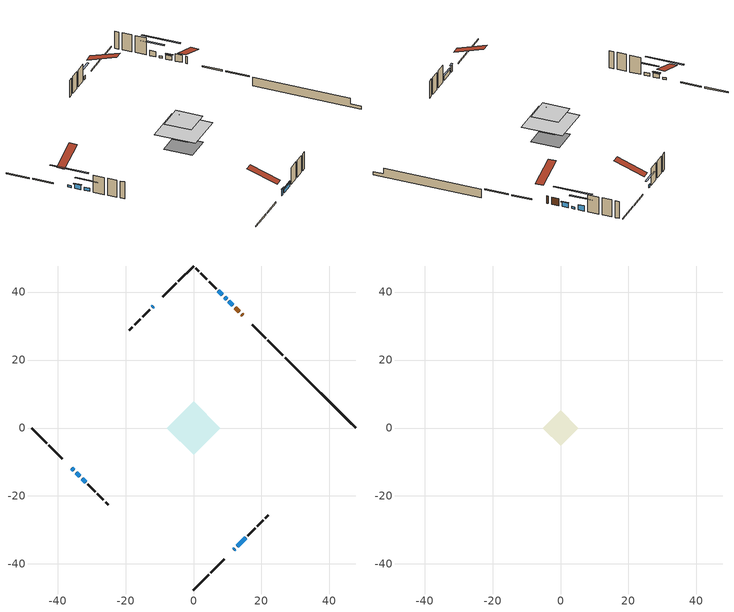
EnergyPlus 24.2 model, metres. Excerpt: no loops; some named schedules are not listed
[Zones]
conditioned space
 floor outside (Floor1 construction): -2.85,0 0,2.85 2.85,0 0,-2.85 z0.61
 floor adiabatic (AdiabaticFloorConstruction): -7.85,0 0,7.85 7.85,0 0,-7.85 z3.05
 floor foundation (Slab1 construction): -5.17,0.22 -0.22,5.17 5.17,-0.22 0.22,-5.17 z-1.83
 wall outside (RimJoist1 construction): 0,-47.67 4.45,-43.22 / -47.67,0 -43.22,-4.45 / 0,47.67 -4.45,43.22 / 26.32,21.35 21.87,25.79 z0.61:0.91
 wall outside (RimJoist2 construction): 5.1,-42.57 8.98,-38.69 / -42.57,-5.1 -38.69,-8.98 / -5.1,42.57 -8.98,38.69 / 21.22,26.45 17.34,30.33 z0.61:0.91
 wall outside (AdiabaticWallConstruction 1): 14.51,33.16 14.19,33.48 / 13.53,34.14 12.25,35.42 z0.61:2.64
 wall outside (AdiabaticWallConstruction): 11.6,36.07 10.43,37.24 / -34.57,-13.1 -33.4,-14.27 z0.61:1.85; 11.81,-35.86 12.17,-35.5 z0.61:2.29; 12.82,-34.85 15.33,-32.33 z0.61:1.83; 9.77,37.9 9.14,38.53 / -35.86,-11.81 -35.23,-12.44 z0.61:1.17; 8.48,39.18 7.33,40.34 z0.61:2.08; -11.81,35.86 -12.17,35.5 / -32.75,-14.92 -31.7,-15.97 z0.61:1.53
 wall outside (Wall1 construction): 15.99,-31.68 18.1,-29.57 / -31.05,-16.62 -28.94,-18.73 / -12.83,34.84 -14.94,32.73 / 6.68,40.99 4.56,43.1 z0.61:5.49
 wall outside (Wall2 construction): 18.76,-28.91 20.52,-27.15 / -28.28,-19.39 -26.52,-21.15 / -15.6,32.07 -17.36,30.31 / 3.91,43.76 2.15,45.52 z0.61:5.49
 wall outside (Wall3 construction): 21.18,-26.49 22.01,-25.66 / -25.86,-21.81 -25.03,-22.64 / -18.02,29.65 -18.85,28.82 / 1.49,46.18 0.66,47.01 z0.61:5.49
 wall foundation (FoundationWall1 construction): 26.98,20.69,-1.83 26.98,20.69,0.61 45.6,2.07,0.61 45.6,2.07,-0.99 47.67,0,-0.99 47.67,0,-1.83
 window (WindowConstruction): 11.6,36.07 10.43,37.24 z0.61:1.85
 window (WindowConstruction 6): 11.81,-35.86 12.16,-35.5 z0.61:2.29
 window (WindowConstruction 5): 12.82,-34.85 15.33,-32.33 z0.61:1.83
 window (WindowConstruction 7): 9.77,37.9 9.14,38.53 z0.61:1.17
 window (WindowConstruction 8): -35.86,-11.81 -35.23,-12.44 z0.61:1.17
 window (WindowConstruction 1): -34.57,-13.1 -33.4,-14.27 z0.61:1.85
 window (WindowConstruction 2): 8.48,39.18 7.33,40.34 z0.61:2.08
 window (WindowConstruction 3): -11.81,35.86 -12.17,35.5 z0.61:1.52
 window (WindowConstruction 4): -32.75,-14.92 -31.7,-15.97 z0.61:1.52
 door (Door): 14.51,33.16 14.19,33.48 z0.61:2.64
 door (Door 1): 13.53,34.14 12.25,35.42 z0.61:2.64
 ceiling adiabatic (AdiabaticFloorConstruction): 0,-7.85 7.85,0 0,7.85 -7.85,0 z3.05
attic - vented
 floor to conditioned space (Floor2 construction Reversed): -5.17,0 0,5.17 5.17,0 0,-5.17 z5.49
 floor to conditioned space (Floor3 construction Reversed): -2.85,0 0,2.85 2.85,0 0,-2.85 z5.49
 roof outside (Roof1 construction): 11.15,-36.51,5.49 5.41,-30.77,8.2 3.89,-32.28,8.2 9.64,-38.03,5.49; -36.51,-11.15,5.49 -30.77,-5.41,8.2 -32.28,-3.89,8.2 -38.03,-9.64,5.49; -11.15,36.51,5.49 -5.41,30.77,8.2 -3.89,32.28,8.2 -9.64,38.03,5.49; 15.17,32.5,5.49 9.42,26.75,8.2 10.93,25.24,8.2 16.68,30.99,5.49
shading: 10.28,37.38 11.74,35.93 12.03,36.22 10.58,37.68 z2.05; 12.38,-35.29 11.6,-36.07 11.81,-36.28 12.59,-35.5 z2.59; 15.48,-32.19 12.68,-34.99 12.89,-35.2 15.69,-32.4 z2.03; 5.77,41.9 13.14,34.53 13.43,34.82 6.06,42.19 z5.94; -31.86,-15.81 -39.23,-8.44 -39.52,-8.73 -32.15,-16.1 z5.94; -33.26,-14.41 -34.71,-12.95 -35.01,-13.25 -33.55,-14.7 z2.05; 5.69,41.98 10.13,37.54 10.42,37.83 5.98,42.27 z4.41; -13.82,33.85 -10.16,37.5 -10.46,37.8 -14.11,34.14 z3.85; -30.06,-17.61 -34.39,-13.28 -34.68,-13.57 -30.35,-17.9 z3.85
[Building]
Building 1: Terrain=Suburbs
[Site:Location]
Quebec Intl AP_QC: Latitude {deg}=46.8; Longitude {deg}=-71.38; Time Zone {hr}=-5; Elevation {m}=74; Keep Site Location Information=Yes
[Site:GroundTemperature:Shallow]
0.0108218, -2.24938, -2.43038, -1.3578, 2.94801, 7.23376, 10.9493, 13.303, 13.5029, 11.5886, 7.96783, 3.81355
[Site:WaterMainsTemperature]
Calculation Method=Schedule; Temperature Schedule=mains temperature schedule
[Material] Roughness=Rough; Thermal Absorptance=0.9
Name | Thickness {m} | Conductivity {W/m-K} | Density {kg/m3} | Specific Heat {J/kg-K} | Solar Absorptance | Visible Absorptance
asphalt or fiberglass shingles | 0.00635 | 0.162714 | 1121.4 | 1465.45 | 0.4 | 0.4
ceiling stud and cavity | 0.1397 | 0.102239 | 65.682 | 1177.47 | 0.7 | 0.7
ceiling stud and cavity 1 | 0.1397 | 0.102503 | 65.682 | 1177.47 | 0.7 | 0.7
concrete 4.0 in. | 0.1016 | 1.803125 | 2242.8 | 837.4 | 0.7 | 0.7
concrete 8.0 in. | 0.2032 | 1.803125 | 2242.8 | 837.4 | 0.7 | 0.7
door material | 0.04445 | 0.053851 | 512.64 | 1214.23 | 0.7 | 0.7
floor covering | 0.0127 | 9.015625 | 54.468 | 1339.84 | 0.6 | 0.6
floor covering 1 | 0.0127 | 0.0433444 | 54.468 | 1339.84 | 0.6 | 0.6
floor rigid ins; wall rigid ins | 0.512978 | 0.029427 | 32.04 | 1214.23 | 0.7 | 0.7
floor stud and cavity | 0.0889 | 0.204817 | 50.32683 | 1063.81 | 0.7 | 0.7
floor stud and cavity 1 | 0.1397 | 1.75129 | 37.0049 | 1207.88 | 0.7 | 0.7
furniture material conditioned space 1 | 0.1524 | 0.115458 | 640.8 | 1214.23 | 0.6 | 0.6
gypsum board | 0.0127 | 0.160291 | 801 | 837.4 | 0.6 | 0.6
osb sheathing 0.5 in. | 0.0127 | 0.115458 | 512.64 | 1214.23 | 0.7 | 0.7
osb sheathing 0.75 in. | 0.01905 | 0.115458 | 512.64 | 1214.23 | 0.7 | 0.7
osb sheathing 2.0 in. | 0.0508 | 0.115458 | 512.64 | 1214.23 | 0.7 | 0.7
rim joist rigid ins | 0.051816 | 0.029427 | 32.04 | 1214.23 | 0.7 | 0.7
rim joist stud and cavity | 0.0508 | 0.0451784 | 125.044 | 1163.47 | 0.6 | 0.6
rim joist stud and cavity 1 | 0.0508 | 0.0382332 | 125.044 | 1163.47 | 0.6 | 0.6
wall stud and cavity | 0.1397 | 0.102505 | 139.0536 | 1170.24 | 0.7 | 0.7
wall stud and cavity 1 | 0.1397 | 0.102903 | 139.0536 | 1170.24 | 0.7 | 0.7
wall stud and cavity 2 | 0.1397 | 0.121313 | 139.0536 | 1170.24 | 0.7 | 0.7
wall stud and cavity 3 | 0.0889 | 0.380278 | 52.3479 | 1209.89 | 0.7 | 0.7
wall stud and cavity 4 | 0.0889 | 0.391764 | 83.0341 | 1211.67 | 0.7 | 0.7
wood siding | 0.0254 | 0.102417 | 544.68 | 1172.36 | 0.4 | 0.4
wood siding 1; wood siding 2; wood siding 3 | 0.0254 | 0.102417 | 544.68 | 1172.36 | 0.7 | 0.7
[WindowMaterial:SimpleGlazingSystem]
Name | U-Factor {W/m2-K} | Solar Heat Gain Coefficient
WindowMaterial | 3.281884 | 0.53
WindowMaterial 1 | 3.281884 | 0.55
WindowMaterial 2 | 3.25747 | 0.44
WindowMaterial 3 | 3.276206 | 0.49
WindowMaterial 4 | 2.04238 | 0.58
WindowMaterial 5 | 2.38306 | 0.41
WindowMaterial 6 | 3.26258 | 0.45
[Construction]
AdiabaticFloorConstruction: floor stud and cavity 1, floor rigid ins, osb sheathing 0.75 in., floor covering 1
AdiabaticWallConstruction: wood siding 2, wall rigid ins, wall stud and cavity 3, gypsum board
AdiabaticWallConstruction 1: wood siding 3, wall rigid ins, wall stud and cavity 3, gypsum board
Door; Door 1: door material
Floor1 construction: floor stud and cavity, floor covering
Floor2 construction Reversed: gypsum board, ceiling stud and cavity
Floor3 construction Reversed: gypsum board, ceiling stud and cavity 1
FoundationWall1 construction: concrete 8.0 in.
furniture construction conditioned space 1: furniture material conditioned space 1
PartitionWallConstruction: gypsum board, wall stud and cavity 4, gypsum board
RimJoist1 construction: wood siding 1, osb sheathing 2.0 in., rim joist stud and cavity
RimJoist2 construction: wood siding 1, rim joist rigid ins, osb sheathing 2.0 in., rim joist stud and cavity 1
Roof1 construction: asphalt or fiberglass shingles
Slab1 construction: concrete 4.0 in.
Wall1 construction: wood siding, osb sheathing 0.5 in., wall stud and cavity, gypsum board
Wall2 construction: wood siding, osb sheathing 0.5 in., wall stud and cavity 1, gypsum board
Wall3 construction: wood siding, osb sheathing 0.5 in., wall stud and cavity 2, gypsum board
WindowConstruction; WindowConstruction 1: WindowMaterial
WindowConstruction 2: WindowMaterial 1
WindowConstruction 3: WindowMaterial 2
WindowConstruction 4: WindowMaterial 3
WindowConstruction 5: WindowMaterial 4
WindowConstruction 6: WindowMaterial 5
WindowConstruction 7; WindowConstruction 8: WindowMaterial 6
[Zone] Multiplier=1; Part of Total Floor Area=Yes
Name | Volume {m3}
attic - vented | 30.6557
conditioned space | 435.9
[Space]
Name | Zone | Volume {m3}
attic - vented 1 | attic - vented | 30.6557
conditioned space 1 | conditioned space | 435.9
[ZoneInfiltration:EffectiveLeakageArea]
infil attic - vented 1: Zone or Space=attic - vented 1; Schedule=Always On Discrete; Effective Air Leakage Area {cm2}=2572.8; Stack Coefficient=0.000188459; Wind Coefficient=9.27531e-06
[ZoneMixing]
whole house fan mix: Zone or Space=attic - vented; Schedule=Always On Continuous; Design Flow Rate Calculation Method=Flow/Zone; Design Flow Rate {m3/s}=0; Source Zone or Space=conditioned space
[SurfaceProperty:ExposedFoundationPerimeter]
Slab1: Exposed Perimeter Calculation Method=TotalExposedPerimeter; Total Exposed Perimeter {m}=29.262
[InternalMass] Zone or ZoneList=conditioned space; Space or SpaceList=conditioned space 1
Name | Construction | Surface Area {m2}
furniture mass conditioned space 1 | furniture construction conditioned space 1 | 77.1121
partition wall mass | PartitionWallConstruction | 192.78
[Lights]
interior lighting: Zone or ZoneList or Space or SpaceList=conditioned space 1; Schedule=interior lighting schedule; Design Level Calculation Method=LightingLevel; Lighting Level {W}=343.2; Return Air Fraction=0; Fraction Radiant=0.6; Fraction Visible=0.2; Fraction Replaceable=1
[People]
occupants: Zone or ZoneList or Space or SpaceList=conditioned space 1; Number of People Schedule=occupants schedule; Number of People Calculation Method=People; Number of People=3; Fraction Radiant=0.314171; Sensible Heat Fraction=0.56303; Activity Level Schedule=occupants activity schedule; Carbon Dioxide Generation Rate {m3/s-W}=0; Enable ASHRAE 55 Comfort Warnings=No; Mean Radiant Temperature Calculation Type=EnclosureAveraged
[ElectricEquipment] Zone or ZoneList or Space or SpaceList=conditioned space 1; Design Level Calculation Method=EquipmentLevel
Name | Schedule | Design Level {W} | Fraction Latent | Fraction Radiant | Fraction Lost
clothes dryer | clothes dryer schedule | 140.772 | 0.015 | 0.081 | 0.85
clothes washer | clothes washer schedule | 32.1985 | 0.03 | 0.162 | 0.7
cooking range | cooking range schedule | 215.147 | 0.08 | 0.432 | 0.2
dishwasher | dishwasher schedule | 66.8632 | 0.3 | 0.18 | 0.4
fridge | fridge schedule | 72.9452 | 0 | 0.6 | 0
mech vent house fan | mech vent house fan schedule | 0 | 0 | 0 | 1
mech vent house fan cfis | mech vent house fan cfis schedule | 0 | 0 | 0 | 0
mech vent range fan 0 | mech vent range fan 0 schedule | 57 | 0 | 0 | 1
misc plug loads | misc plug loads schedule | 494.7 | 0.045 | 0.513 | 0.1
whole house fan | Always On Discrete | 0 | 0 | 0 | 1
[OtherEquipment] Zone or ZoneList or Space or SpaceList=conditioned space 1; Design Level Calculation Method=EquipmentLevel
Name | Fuel Type | Schedule | Design Level {W} | Fraction Latent | Fraction Radiant | Fraction Lost
clothes dryer 1 | Electricity | clothes dryer schedule | 0 | 0.015 | 0.081 | 0.85
cooking range 1 | Electricity | cooking range schedule | 0 | 0.08 | 0.432 | 0.2
general water use latent | None | general water use schedule | 62.594 | 1 | 0 | 0
general water use sensible | None | general water use schedule | -61.6891 | 0 | 0.6 | 0
mech vent house fan latent load | None | Always On Discrete | 0 | 1 | 0 | 0
mech vent house fan sensible load | None | Always On Discrete | 0 | 0 | 0 | 0
water heater energy adjustment1 | Electricity | Always On Discrete | 0.01 | 0 | 0 | 1
[ZoneInfiltration:DesignFlowRate] Zone or ZoneList or Space or SpaceList=conditioned space 1; Schedule=Always On Discrete; Design Flow Rate Calculation Method=Flow/Zone; Design Flow Rate {m3/s}=0
infil flow; natural vent flow; whole house fan flow
[Foundation:Kiva]
Foundation Kiva 1: Initial Indoor Air Temperature {C}=18; Wall Height Above Grade {m}=0.609996; Wall Depth Below Slab {m}=0.2032
[Foundation:Kiva:Settings]
Soil Conductivity {W/m-K}=0.849921; Soil Density {kg/m3}=1842.3; Soil Specific Heat {J/kg-K}=418.7; Ground Solar Absorptivity=0.9; Ground Thermal Absorptivity=0.9; Ground Surface Roughness {m}=0.03; Far-Field Width {m}=40; Deep-Ground Boundary Condition=ZeroFlux; Deep-Ground Depth {m}=40; Minimum Cell Dimension {m}=0.2; Maximum Cell Growth Coefficient=3; Simulation Timestep=Timestep
[Exterior:Lights]
exterior lighting: Schedule=exterior lighting schedule; Design Level {W}=75.6
[Schedule:Constant]
Name | Hourly Value
Always On Continuous; mech vent house fan schedule; mech vent house fan cfis schedule; Always On Discrete | 1
occupants activity schedule | 117.228
fridge schedule | 0
[Schedule:Week:Daily]
interior lighting schedule Week Rule - Jan1-Jan27: interior lighting schedule day, interior lighting schedule day, interior lighting schedule day, interior lighting schedule day, interior lighting schedule day, interior lighting schedule day, interior lighting schedule day, interior lighting schedule default day, interior lighting schedule default day, interior lighting schedule default day, interior lighting schedule default day, interior lighting schedule default day
interior lighting schedule Week Rule - Jan28-Feb3: interior lighting schedule day, interior lighting schedule day, interior lighting schedule day, interior lighting schedule day, interior lighting schedule day 1, interior lighting schedule day 1, interior lighting schedule day 1, interior lighting schedule default day, interior lighting schedule default day, interior lighting schedule default day, interior lighting schedule default day, interior lighting schedule default day
interior lighting schedule Week Rule - Feb4-Feb24: interior lighting schedule day 1, interior lighting schedule day 1, interior lighting schedule day 1, interior lighting schedule day 1, interior lighting schedule day 1, interior lighting schedule day 1, interior lighting schedule day 1, interior lighting schedule default day, interior lighting schedule default day, interior lighting schedule default day, interior lighting schedule default day, interior lighting schedule default day
interior lighting schedule Week Rule - Feb25-Mar3: interior lighting schedule day 1, interior lighting schedule day 1, interior lighting schedule day 1, interior lighting schedule day 1, interior lighting schedule day 2, interior lighting schedule day 2, interior lighting schedule day 2, interior lighting schedule default day, interior lighting schedule default day, interior lighting schedule default day, interior lighting schedule default day, interior lighting schedule default day
interior lighting schedule Week Rule - Mar4-Mar31: interior lighting schedule day 2, interior lighting schedule day 2, interior lighting schedule day 2, interior lighting schedule day 2, interior lighting schedule day 2, interior lighting schedule day 2, interior lighting schedule day 2, interior lighting schedule default day, interior lighting schedule default day, interior lighting schedule default day, interior lighting schedule default day, interior lighting schedule default day
interior lighting schedule Week Rule - Apr1-Apr28: interior lighting schedule day 3, interior lighting schedule day 3, interior lighting schedule day 3, interior lighting schedule day 3, interior lighting schedule day 3, interior lighting schedule day 3, interior lighting schedule day 3, interior lighting schedule default day, interior lighting schedule default day, interior lighting schedule default day, interior lighting schedule default day, interior lighting schedule default day
interior lighting schedule Week Rule - Apr29-May5: interior lighting schedule day 3, interior lighting schedule day 3, interior lighting schedule day 4, interior lighting schedule day 4, interior lighting schedule day 4, interior lighting schedule day 4, interior lighting schedule day 4, interior lighting schedule default day, interior lighting schedule default day, interior lighting schedule default day, interior lighting schedule default day, interior lighting schedule default day
interior lighting schedule Week Rule - May6-May26: interior lighting schedule day 4, interior lighting schedule day 4, interior lighting schedule day 4, interior lighting schedule day 4, interior lighting schedule day 4, interior lighting schedule day 4, interior lighting schedule day 4, interior lighting schedule default day, interior lighting schedule default day, interior lighting schedule default day, interior lighting schedule default day, interior lighting schedule default day
interior lighting schedule Week Rule - May27-Jun2: interior lighting schedule day 4, interior lighting schedule day 4, interior lighting schedule day 4, interior lighting schedule day 4, interior lighting schedule day 4, interior lighting schedule day 5, interior lighting schedule day 5, interior lighting schedule default day, interior lighting schedule default day, interior lighting schedule default day, interior lighting schedule default day, interior lighting schedule default day
interior lighting schedule Week Rule - Jun3-Jun30: interior lighting schedule day 5, interior lighting schedule day 5, interior lighting schedule day 5, interior lighting schedule day 5, interior lighting schedule day 5, interior lighting schedule day 5, interior lighting schedule day 5, interior lighting schedule default day, interior lighting schedule default day, interior lighting schedule default day, interior lighting schedule default day, interior lighting schedule default day
interior lighting schedule Week Rule - Jul1-Jul28: interior lighting schedule day 6, interior lighting schedule day 6, interior lighting schedule day 6, interior lighting schedule day 6, interior lighting schedule day 6, interior lighting schedule day 6, interior lighting schedule day 6, interior lighting schedule default day, interior lighting schedule default day, interior lighting schedule default day, interior lighting schedule default day, interior lighting schedule default day
interior lighting schedule Week Rule - Jul29-Aug4: interior lighting schedule day 6, interior lighting schedule day 6, interior lighting schedule day 6, interior lighting schedule day 7, interior lighting schedule day 7, interior lighting schedule day 7, interior lighting schedule day 7, interior lighting schedule default day, interior lighting schedule default day, interior lighting schedule default day, interior lighting schedule default day, interior lighting schedule default day
interior lighting schedule Week Rule - Aug5-Aug25: interior lighting schedule day 7, interior lighting schedule day 7, interior lighting schedule day 7, interior lighting schedule day 7, interior lighting schedule day 7, interior lighting schedule day 7, interior lighting schedule day 7, interior lighting schedule default day, interior lighting schedule default day, interior lighting schedule default day, interior lighting schedule default day, interior lighting schedule default day
interior lighting schedule Week Rule - Aug26-Sep1: interior lighting schedule day 7, interior lighting schedule day 7, interior lighting schedule day 7, interior lighting schedule day 7, interior lighting schedule day 7, interior lighting schedule day 7, interior lighting schedule day 8, interior lighting schedule default day, interior lighting schedule default day, interior lighting schedule default day, interior lighting schedule default day, interior lighting schedule default day
interior lighting schedule Week Rule - Sep2-Sep29: interior lighting schedule day 8, interior lighting schedule day 8, interior lighting schedule day 8, interior lighting schedule day 8, interior lighting schedule day 8, interior lighting schedule day 8, interior lighting schedule day 8, interior lighting schedule default day, interior lighting schedule default day, interior lighting schedule default day, interior lighting schedule default day, interior lighting schedule default day
interior lighting schedule Week Rule - Sep30-Oct6: interior lighting schedule day 8, interior lighting schedule day 9, interior lighting schedule day 9, interior lighting schedule day 9, interior lighting schedule day 9, interior lighting schedule day 9, interior lighting schedule day 9, interior lighting schedule default day, interior lighting schedule default day, interior lighting schedule default day, interior lighting schedule default day, interior lighting schedule default day
interior lighting schedule Week Rule - Oct7-Oct27: interior lighting schedule day 9, interior lighting schedule day 9, interior lighting schedule day 9, interior lighting schedule day 9, interior lighting schedule day 9, interior lighting schedule day 9, interior lighting schedule day 9, interior lighting schedule default day, interior lighting schedule default day, interior lighting schedule default day, interior lighting schedule default day, interior lighting schedule default day
interior lighting schedule Week Rule - Oct28-Nov3: interior lighting schedule day 9, interior lighting schedule day 9, interior lighting schedule day 9, interior lighting schedule day 9, interior lighting schedule day 10, interior lighting schedule day 10, interior lighting schedule day 10, interior lighting schedule default day, interior lighting schedule default day, interior lighting schedule default day, interior lighting schedule default day, interior lighting schedule default day
interior lighting schedule Week Rule - Nov4-Nov24: interior lighting schedule day 10, interior lighting schedule day 10, interior lighting schedule day 10, interior lighting schedule day 10, interior lighting schedule day 10, interior lighting schedule day 10, interior lighting schedule day 10, interior lighting schedule default day, interior lighting schedule default day, interior lighting schedule default day, interior lighting schedule default day, interior lighting schedule default day
interior lighting schedule Week Rule - Nov25-Dec1: interior lighting schedule day 10, interior lighting schedule day 10, interior lighting schedule day 10, interior lighting schedule day 10, interior lighting schedule day 10, interior lighting schedule day 10, interior lighting schedule day 11, interior lighting schedule default day, interior lighting schedule default day, interior lighting schedule default day, interior lighting schedule default day, interior lighting schedule default day
interior lighting schedule Week Rule - Dec2-Dec31: interior lighting schedule day 11, interior lighting schedule day 11, interior lighting schedule day 11, interior lighting schedule day 11, interior lighting schedule day 11, interior lighting schedule day 11, interior lighting schedule day 11, interior lighting schedule default day, interior lighting schedule default day, interior lighting schedule default day, interior lighting schedule default day, interior lighting schedule default day
occupants schedule Week Rule - Jan1-Dec31: occupants schedule day, occupants schedule day, occupants schedule day, occupants schedule day, occupants schedule day, occupants schedule day, occupants schedule day, occupants schedule default day, occupants schedule default day, occupants schedule default day, occupants schedule default day, occupants schedule default day
clothes dryer schedule Week Rule - Jan1-Dec31: clothes dryer schedule day, clothes dryer schedule day, clothes dryer schedule day, clothes dryer schedule day, clothes dryer schedule day, clothes dryer schedule day, clothes dryer schedule day, clothes dryer schedule default day, clothes dryer schedule default day, clothes dryer schedule default day, clothes dryer schedule default day, clothes dryer schedule default day
clothes washer schedule Week Rule - Jan1-Dec31: clothes washer schedule day, clothes washer schedule day, clothes washer schedule day, clothes washer schedule day, clothes washer schedule day, clothes washer schedule day, clothes washer schedule day, clothes washer schedule default day, clothes washer schedule default day, clothes washer schedule default day, clothes washer schedule default day, clothes washer schedule default day
cooking range schedule Week Rule - Jan1-Dec31: cooking range schedule day, cooking range schedule day, cooking range schedule day, cooking range schedule day, cooking range schedule day, cooking range schedule day, cooking range schedule day, cooking range schedule default day, cooking range schedule default day, cooking range schedule default day, cooking range schedule default day, cooking range schedule default day
dishwasher schedule Week Rule - Jan1-Dec31: dishwasher schedule day, dishwasher schedule day, dishwasher schedule day, dishwasher schedule day, dishwasher schedule day, dishwasher schedule day, dishwasher schedule day, dishwasher schedule default day, dishwasher schedule default day, dishwasher schedule default day, dishwasher schedule default day, dishwasher schedule default day
mech vent range fan 0 schedule Week Rule - Jan1-Dec31: mech vent range fan 0 schedule day, mech vent range fan 0 schedule day, mech vent range fan 0 schedule day, mech vent range fan 0 schedule day, mech vent range fan 0 schedule day, mech vent range fan 0 schedule day, mech vent range fan 0 schedule day, mech vent range fan 0 schedule default day, mech vent range fan 0 schedule default day, mech vent range fan 0 schedule default day, mech vent range fan 0 schedule default day, mech vent range fan 0 schedule default day
misc plug loads schedule Week Rule - Jan1-Dec31: misc plug loads schedule day, misc plug loads schedule day, misc plug loads schedule day, misc plug loads schedule day, misc plug loads schedule day, misc plug loads schedule day, misc plug loads schedule day, misc plug loads schedule default day, misc plug loads schedule default day, misc plug loads schedule default day, misc plug loads schedule default day, misc plug loads schedule default day
general water use schedule Week Rule - Jan1-Dec31: general water use schedule day, general water use schedule day, general water use schedule day, general water use schedule day, general water use schedule day, general water use schedule day, general water use schedule day, general water use schedule default day, general water use schedule default day, general water use schedule default day, general water use schedule default day, general water use schedule default day
exterior lighting schedule Week Rule - Jan1-Jan27: exterior lighting schedule day, exterior lighting schedule day, exterior lighting schedule day, exterior lighting schedule day, exterior lighting schedule day, exterior lighting schedule day, exterior lighting schedule day, exterior lighting schedule default day, exterior lighting schedule default day, exterior lighting schedule default day, exterior lighting schedule default day, exterior lighting schedule default day
exterior lighting schedule Week Rule - Jan28-Feb3: exterior lighting schedule day, exterior lighting schedule day, exterior lighting schedule day, exterior lighting schedule day, exterior lighting schedule day 1, exterior lighting schedule day 1, exterior lighting schedule day 1, exterior lighting schedule default day, exterior lighting schedule default day, exterior lighting schedule default day, exterior lighting schedule default day, exterior lighting schedule default day
exterior lighting schedule Week Rule - Feb4-Feb24: exterior lighting schedule day 1, exterior lighting schedule day 1, exterior lighting schedule day 1, exterior lighting schedule day 1, exterior lighting schedule day 1, exterior lighting schedule day 1, exterior lighting schedule day 1, exterior lighting schedule default day, exterior lighting schedule default day, exterior lighting schedule default day, exterior lighting schedule default day, exterior lighting schedule default day
exterior lighting schedule Week Rule - Feb25-Mar3: exterior lighting schedule day 1, exterior lighting schedule day 1, exterior lighting schedule day 1, exterior lighting schedule day 1, exterior lighting schedule day 2, exterior lighting schedule day 2, exterior lighting schedule day 2, exterior lighting schedule default day, exterior lighting schedule default day, exterior lighting schedule default day, exterior lighting schedule default day, exterior lighting schedule default day
exterior lighting schedule Week Rule - Mar4-Mar31: exterior lighting schedule day 2, exterior lighting schedule day 2, exterior lighting schedule day 2, exterior lighting schedule day 2, exterior lighting schedule day 2, exterior lighting schedule day 2, exterior lighting schedule day 2, exterior lighting schedule default day, exterior lighting schedule default day, exterior lighting schedule default day, exterior lighting schedule default day, exterior lighting schedule default day
exterior lighting schedule Week Rule - Apr1-Apr28: exterior lighting schedule day 3, exterior lighting schedule day 3, exterior lighting schedule day 3, exterior lighting schedule day 3, exterior lighting schedule day 3, exterior lighting schedule day 3, exterior lighting schedule day 3, exterior lighting schedule default day, exterior lighting schedule default day, exterior lighting schedule default day, exterior lighting schedule default day, exterior lighting schedule default day
exterior lighting schedule Week Rule - Apr29-May5: exterior lighting schedule day 3, exterior lighting schedule day 3, exterior lighting schedule day 4, exterior lighting schedule day 4, exterior lighting schedule day 4, exterior lighting schedule day 4, exterior lighting schedule day 4, exterior lighting schedule default day, exterior lighting schedule default day, exterior lighting schedule default day, exterior lighting schedule default day, exterior lighting schedule default day
exterior lighting schedule Week Rule - May6-May26: exterior lighting schedule day 4, exterior lighting schedule day 4, exterior lighting schedule day 4, exterior lighting schedule day 4, exterior lighting schedule day 4, exterior lighting schedule day 4, exterior lighting schedule day 4, exterior lighting schedule default day, exterior lighting schedule default day, exterior lighting schedule default day, exterior lighting schedule default day, exterior lighting schedule default day
exterior lighting schedule Week Rule - May27-Jun2: exterior lighting schedule day 4, exterior lighting schedule day 4, exterior lighting schedule day 4, exterior lighting schedule day 4, exterior lighting schedule day 4, exterior lighting schedule day 5, exterior lighting schedule day 5, exterior lighting schedule default day, exterior lighting schedule default day, exterior lighting schedule default day, exterior lighting schedule default day, exterior lighting schedule default day
exterior lighting schedule Week Rule - Jun3-Jun30: exterior lighting schedule day 5, exterior lighting schedule day 5, exterior lighting schedule day 5, exterior lighting schedule day 5, exterior lighting schedule day 5, exterior lighting schedule day 5, exterior lighting schedule day 5, exterior lighting schedule default day, exterior lighting schedule default day, exterior lighting schedule default day, exterior lighting schedule default day, exterior lighting schedule default day
exterior lighting schedule Week Rule - Jul1-Jul28: exterior lighting schedule day 6, exterior lighting schedule day 6, exterior lighting schedule day 6, exterior lighting schedule day 6, exterior lighting schedule day 6, exterior lighting schedule day 6, exterior lighting schedule day 6, exterior lighting schedule default day, exterior lighting schedule default day, exterior lighting schedule default day, exterior lighting schedule default day, exterior lighting schedule default day
exterior lighting schedule Week Rule - Jul29-Aug4: exterior lighting schedule day 6, exterior lighting schedule day 6, exterior lighting schedule day 6, exterior lighting schedule day 7, exterior lighting schedule day 7, exterior lighting schedule day 7, exterior lighting schedule day 7, exterior lighting schedule default day, exterior lighting schedule default day, exterior lighting schedule default day, exterior lighting schedule default day, exterior lighting schedule default day
exterior lighting schedule Week Rule - Aug5-Aug25: exterior lighting schedule day 7, exterior lighting schedule day 7, exterior lighting schedule day 7, exterior lighting schedule day 7, exterior lighting schedule day 7, exterior lighting schedule day 7, exterior lighting schedule day 7, exterior lighting schedule default day, exterior lighting schedule default day, exterior lighting schedule default day, exterior lighting schedule default day, exterior lighting schedule default day
exterior lighting schedule Week Rule - Aug26-Sep1: exterior lighting schedule day 7, exterior lighting schedule day 7, exterior lighting schedule day 7, exterior lighting schedule day 7, exterior lighting schedule day 7, exterior lighting schedule day 7, exterior lighting schedule day 8, exterior lighting schedule default day, exterior lighting schedule default day, exterior lighting schedule default day, exterior lighting schedule default day, exterior lighting schedule default day
exterior lighting schedule Week Rule - Sep2-Sep29: exterior lighting schedule day 8, exterior lighting schedule day 8, exterior lighting schedule day 8, exterior lighting schedule day 8, exterior lighting schedule day 8, exterior lighting schedule day 8, exterior lighting schedule day 8, exterior lighting schedule default day, exterior lighting schedule default day, exterior lighting schedule default day, exterior lighting schedule default day, exterior lighting schedule default day
exterior lighting schedule Week Rule - Sep30-Oct6: exterior lighting schedule day 8, exterior lighting schedule day 9, exterior lighting schedule day 9, exterior lighting schedule day 9, exterior lighting schedule day 9, exterior lighting schedule day 9, exterior lighting schedule day 9, exterior lighting schedule default day, exterior lighting schedule default day, exterior lighting schedule default day, exterior lighting schedule default day, exterior lighting schedule default day
exterior lighting schedule Week Rule - Oct7-Oct27: exterior lighting schedule day 9, exterior lighting schedule day 9, exterior lighting schedule day 9, exterior lighting schedule day 9, exterior lighting schedule day 9, exterior lighting schedule day 9, exterior lighting schedule day 9, exterior lighting schedule default day, exterior lighting schedule default day, exterior lighting schedule default day, exterior lighting schedule default day, exterior lighting schedule default day
exterior lighting schedule Week Rule - Oct28-Nov3: exterior lighting schedule day 9, exterior lighting schedule day 9, exterior lighting schedule day 9, exterior lighting schedule day 9, exterior lighting schedule day 10, exterior lighting schedule day 10, exterior lighting schedule day 10, exterior lighting schedule default day, exterior lighting schedule default day, exterior lighting schedule default day, exterior lighting schedule default day, exterior lighting schedule default day
exterior lighting schedule Week Rule - Nov4-Nov24: exterior lighting schedule day 10, exterior lighting schedule day 10, exterior lighting schedule day 10, exterior lighting schedule day 10, exterior lighting schedule day 10, exterior lighting schedule day 10, exterior lighting schedule day 10, exterior lighting schedule default day, exterior lighting schedule default day, exterior lighting schedule default day, exterior lighting schedule default day, exterior lighting schedule default day
exterior lighting schedule Week Rule - Nov25-Dec1: exterior lighting schedule day 10, exterior lighting schedule day 10, exterior lighting schedule day 10, exterior lighting schedule day 10, exterior lighting schedule day 10, exterior lighting schedule day 10, exterior lighting schedule day 11, exterior lighting schedule default day, exterior lighting schedule default day, exterior lighting schedule default day, exterior lighting schedule default day, exterior lighting schedule default day
exterior lighting schedule Week Rule - Dec2-Dec31: exterior lighting schedule day 11, exterior lighting schedule day 11, exterior lighting schedule day 11, exterior lighting schedule day 11, exterior lighting schedule day 11, exterior lighting schedule day 11, exterior lighting schedule day 11, exterior lighting schedule default day, exterior lighting schedule default day, exterior lighting schedule default day, exterior lighting schedule default day, exterior lighting schedule default day
[Schedule:Year]
interior lighting schedule: interior lighting schedule Week Rule - Jan1-Jan27, 1, 1, 1, 27, interior lighting schedule Week Rule - Jan28-Feb3, 1, 28, 2, 3, interior lighting schedule Week Rule - Feb4-Feb24, 2, 4, 2, 24, interior lighting schedule Week Rule - Feb25-Mar3, 2, 25, 3, 3, interior lighting schedule Week Rule - Mar4-Mar31, 3, 4, 3, 31, interior lighting schedule Week Rule - Apr1-Apr28, 4, 1, 4, 28, interior lighting schedule Week Rule - Apr29-May5, 4, 29, 5, 5, interior lighting schedule Week Rule - May6-May26, 5, 6, 5, 26, interior lighting schedule Week Rule - May27-Jun2, 5, 27, 6, 2, interior lighting schedule Week Rule - Jun3-Jun30, 6, 3, 6, 30, interior lighting schedule Week Rule - Jul1-Jul28, 7, 1, 7, 28, interior lighting schedule Week Rule - Jul29-Aug4, 7, 29, 8, 4, interior lighting schedule Week Rule - Aug5-Aug25, 8, 5, 8, 25, interior lighting schedule Week Rule - Aug26-Sep1, 8, 26, 9, 1, interior lighting schedule Week Rule - Sep2-Sep29, 9, 2, 9, 29, interior lighting schedule Week Rule - Sep30-Oct6, 9, 30, 10, 6, interior lighting schedule Week Rule - Oct7-Oct27, 10, 7, 10, 27, interior lighting schedule Week Rule - Oct28-Nov3, 10, 28, 11, 3, interior lighting schedule Week Rule - Nov4-Nov24, 11, 4, 11, 24, interior lighting schedule Week Rule - Nov25-Dec1, 11, 25, 12, 1, interior lighting schedule Week Rule - Dec2-Dec31, 12, 2, 12, 31
occupants schedule: occupants schedule Week Rule - Jan1-Dec31, 1, 1, 12, 31
clothes dryer schedule: clothes dryer schedule Week Rule - Jan1-Dec31, 1, 1, 12, 31
clothes washer schedule: clothes washer schedule Week Rule - Jan1-Dec31, 1, 1, 12, 31
cooking range schedule: cooking range schedule Week Rule - Jan1-Dec31, 1, 1, 12, 31
dishwasher schedule: dishwasher schedule Week Rule - Jan1-Dec31, 1, 1, 12, 31
mech vent range fan 0 schedule: mech vent range fan 0 schedule Week Rule - Jan1-Dec31, 1, 1, 12, 31
misc plug loads schedule: misc plug loads schedule Week Rule - Jan1-Dec31, 1, 1, 12, 31
general water use schedule: general water use schedule Week Rule - Jan1-Dec31, 1, 1, 12, 31
exterior lighting schedule: exterior lighting schedule Week Rule - Jan1-Jan27, 1, 1, 1, 27, exterior lighting schedule Week Rule - Jan28-Feb3, 1, 28, 2, 3, exterior lighting schedule Week Rule - Feb4-Feb24, 2, 4, 2, 24, exterior lighting schedule Week Rule - Feb25-Mar3, 2, 25, 3, 3, exterior lighting schedule Week Rule - Mar4-Mar31, 3, 4, 3, 31, exterior lighting schedule Week Rule - Apr1-Apr28, 4, 1, 4, 28, exterior lighting schedule Week Rule - Apr29-May5, 4, 29, 5, 5, exterior lighting schedule Week Rule - May6-May26, 5, 6, 5, 26, exterior lighting schedule Week Rule - May27-Jun2, 5, 27, 6, 2, exterior lighting schedule Week Rule - Jun3-Jun30, 6, 3, 6, 30, exterior lighting schedule Week Rule - Jul1-Jul28, 7, 1, 7, 28, exterior lighting schedule Week Rule - Jul29-Aug4, 7, 29, 8, 4, exterior lighting schedule Week Rule - Aug5-Aug25, 8, 5, 8, 25, exterior lighting schedule Week Rule - Aug26-Sep1, 8, 26, 9, 1, exterior lighting schedule Week Rule - Sep2-Sep29, 9, 2, 9, 29, exterior lighting schedule Week Rule - Sep30-Oct6, 9, 30, 10, 6, exterior lighting schedule Week Rule - Oct7-Oct27, 10, 7, 10, 27, exterior lighting schedule Week Rule - Oct28-Nov3, 10, 28, 11, 3, exterior lighting schedule Week Rule - Nov4-Nov24, 11, 4, 11, 24, exterior lighting schedule Week Rule - Nov25-Dec1, 11, 25, 12, 1, exterior lighting schedule Week Rule - Dec2-Dec31, 12, 2, 12, 31
[Schedule:Compact]
mains temperature schedule: Through: 01/01, For: AllDays, Until: 24:00, 5.175, Through: 01/02, For: AllDays, Until: 24:00, 5.10167, Through: 01/03, For: AllDays, Until: 24:00, 5.02889, Through: 01/04, For: AllDays, Until: 24:00, 4.95778, Through: 01/05, For: AllDays, Until: 24:00, 4.88778, Through: 01/06, For: AllDays, Until: 24:00, 4.81833, Through: 01/07, For: AllDays, Until: 24:00, 4.75056, Through: 01/08, For: AllDays, Until: 24:00, 4.68389, Through: 01/09, For: AllDays, Until: 24:00, 4.61833, Through: 01/10, For: AllDays, Until: 24:00, 4.55389, Through: 01/11, For: AllDays, Until: 24:00, 4.49056, Through: 01/12, For: AllDays, Until: 24:00, 4.42889, Through: 01/13, For: AllDays, Until: 24:00, 4.36778, Through: 01/14, For: AllDays, Until: 24:00, 4.30889, Through: 01/15, For: AllDays, Until: 24:00, 4.25056, Through: 01/16, For: AllDays, Until: 24:00, 4.19389, Through: 01/17, For: AllDays, Until: 24:00, 4.13833, Through: 01/18, For: AllDays, Until: 24:00, 4.08444, Through: 01/19, For: AllDays, Until: 24:00, 4.03167, Through: 01/20, For: AllDays, Until: 24:00, 3.98056, Through: 01/21, For: AllDays, Until: 24:00, 3.93056, Through: 01/22, For: AllDays, Until: 24:00, 3.88222, Through: 01/23, For: AllDays, Until: 24:00, 3.835, Through: 01/24, For: AllDays, Until: 24:00, 3.78944, Through: 01/25, For: AllDays, Until: 24:00, 3.74556, Through: 01/26, For: AllDays, Until: 24:00, 3.70278, Through: 01/27, For: AllDays, Until: 24:00, 3.66167, Through: 01/28, For: AllDays, Until: 24:00, 3.62167, Through: 01/29, For: AllDays, Until: 24:00, 3.58389, Through: 01/30, For: AllDays, Until: 24:00, 3.54722, Through: 01/31, For: AllDays, Until: 24:00, 3.51167, Through: 02/01, For: AllDays, Until: 24:00, 3.47833, Through: 02/02, For: AllDays, Until: 24:00, 3.44611, Through: 02/03, For: AllDays, Until: 24:00, 3.41556, Through: 02/04, For: AllDays, Until: 24:00, 3.38667, Through: 02/05, For: AllDays, Until: 24:00, 3.35944, Through: 02/06, For: AllDays, Until: 24:00, 3.33389, Through: 02/07, For: AllDays, Until: 24:00, 3.30944, Through: 02/08, For: AllDays, Until: 24:00, 3.28667, Through: 02/09, For: AllDays, Until: 24:00, 3.26611, Through: 02/10, For: AllDays, Until: 24:00, 3.24667, Through: 02/11, For: AllDays, Until: 24:00, 3.22889, Through: 02/12, For: AllDays, Until: 24:00, 3.21278, Through: 02/13, For: AllDays, Until: 24:00, 3.19833, Through: 02/14, For: AllDays, Until: 24:00, 3.18556, Through: 02/15, For: AllDays, Until: 24:00, 3.17389, Through: 02/16, For: AllDays, Until: 24:00, 3.16444, Through: 02/17, For: AllDays, Until: 24:00, 3.15667, Through: 02/18, For: AllDays, Until: 24:00, 3.15056, Through: 02/19, For: AllDays, Until: 24:00, 3.14556, Through: 02/20, For: AllDays, Until: 24:00, 3.14278, Through: 02/21, For: AllDays, Until: 24:00, 3.14111, Through: 02/22, For: AllDays, Until: 24:00, 3.14167, Through: 02/23, For: AllDays, Until: 24:00, 3.14333, Through: 02/24, For: AllDays, Until: 24:00, 3.14722, Through: 02/25, For: AllDays, Until: 24:00, 3.15222, Through: 02/26, For: AllDays, Until: 24:00, 3.15944, Through: 02/27, For: AllDays, Until: 24:00, 3.16778, Through: 02/28, For: AllDays, Until: 24:00, 3.17778, Through: 03/01, For: AllDays, Until: 24:00, 3.18944, Through: 03/02, For: AllDays, Until: 24:00, 3.20333, Through: 03/03, For: AllDays, Until: 24:00, 3.21833, Through: 03/04, For: AllDays, Until: 24:00, 3.235, Through: 03/05, For: AllDays, Until: 24:00, 3.25333, Through: 03/06, For: AllDays, Until: 24:00, 3.27333, Through: 03/07, For: AllDays, Until: 24:00, 3.29444, Through: 03/08, For: AllDays, Until: 24:00, 3.31778, Through: 03/09, For: AllDays, Until: 24:00, 3.34222, Through: 03/10, For: AllDays, Until: 24:00, 3.36889, Through: 03/11, For: AllDays, Until: 24:00, 3.39667, Through: 03/12, For: AllDays, Until: 24:00, 3.42611, Through: 03/13, For: AllDays, Until: 24:00, 3.45722, Through: 03/14, For: AllDays, Until: 24:00, 3.49, Through: 03/15, For: AllDays, Until: 24:00, 3.52389, Through: 03/16, For: AllDays, Until: 24:00, 3.55944, Through: 03/17, For: AllDays, Until: 24:00, 3.59667, Through: 03/18, For: AllDays, Until: 24:00, 3.63556, Through: 03/19, For: AllDays, Until: 24:00, 3.67556, Through: 03/20, For: AllDays, Until: 24:00, 3.71722, Through: 03/21, For: AllDays, Until: 24:00, 3.76056, Through: 03/22, For: AllDays, Until: 24:00, 3.80556, Through: 03/23, For: AllDays, Until: 24:00, 3.85111, Through: 03/24, For: AllDays, Until: 24:00, 3.89889, Through: 03/25, For: AllDays, Until: 24:00, 3.94778, Through: 03/26, For: AllDays, Until: 24:00, 3.99833, Through: 03/27, For: AllDays, Until: 24:00, 4.05, Through: 03/28, For: AllDays, Until: 24:00, 4.10333, Through: 03/29, For: AllDays, Until: 24:00, 4.15778, Through: 03/30, For: AllDays, Until: 24:00, 4.21333, Through: 03/31, For: AllDays, Until: 24:00, 4.27056, Through: 04/01, For: AllDays, Until: 24:00, 4.32944, Through: 04/02, For: AllDays, Until: 24:00, 4.38889, Through: 04/03, For: AllDays, Until: 24:00, 4.45, Through: 04/04, For: AllDays, Until: 24:00, 4.51222, Through: 04/05, For: AllDays, Until: 24:00, 4.57611, Through: 04/06, For: AllDays, Until: 24:00, 4.64056, Through: 04/07, For: AllDays, Until: 24:00, 4.70667, Through: 04/08, For: AllDays, Until: 24:00, 4.77389, Through: 04/09, For: AllDays, Until: 24:00, 4.84222, Through: 04/10, For: AllDays, Until: 24:00, 4.91167, Through: 04/11, For: AllDays, Until: 24:00, 4.98278, Through: 04/12, For: AllDays, Until: 24:00, 5.05444, Through: 04/13, For: AllDays, Until: 24:00, 5.12722, Through: 04/14, For: AllDays, Until: 24:00, 5.20111, Through: 04/15, For: AllDays, Until: 24:00, 5.27611, Through: 04/16, For: AllDays, Until: 24:00, 5.35167, Through: 04/17, For: AllDays, Until: 24:00, 5.42889, Through: 04/18, For: AllDays, Until: 24:00, 5.50667, Through: 04/19, For: AllDays, Until: 24:00, 5.58556, Through: 04/20, For: AllDays, Until: 24:00, 5.665, Through: 04/21, For: AllDays, Until: 24:00, 5.74611, Through: 04/22, For: AllDays, Until: 24:00, 5.82722, Through: 04/23, For: AllDays, Until: 24:00, 5.91, Through: 04/24, For: AllDays, Until: 24:00, 5.99278, Through: 04/25, For: AllDays, Until: 24:00, 6.07722, Through: 04/26, For: AllDays, Until: 24:00, 6.16167, Through: 04/27, For: AllDays, Until: 24:00, 6.24722, Through: 04/28, For: AllDays, Until: 24:00, 6.33389, Through: 04/29, For: AllDays, Until: 24:00, 6.42056, Through: 04/30, For: AllDays, Until: 24:00, 6.50833, Through: 05/01, For: AllDays, Until: 24:00, 6.59667, Through: 05/02, For: AllDays, Until: 24:00, 6.68556, Through: 05/03, For: AllDays, Until: 24:00, 6.775, Through: 05/04, For: AllDays, Until: 24:00, 6.86556, Through: 05/05, For: AllDays, Until: 24:00, 6.95611, Through: 05/06, For: AllDays, Until: 24:00, 7.04722, Through: 05/07, For: AllDays, Until: 24:00, 7.13889, Through: 05/08, For: AllDays, Until: 24:00, 7.23111, Through: 05/09, For: AllDays, Until: 24:00, 7.32333, Through: 05/10, For: AllDays, Until: 24:00, 7.41667, Through: 05/11, For: AllDays, Until: 24:00, 7.51, Through: 05/12, For: AllDays, Until: 24:00, 7.60389, Through: 05/13, For: AllDays, Until: 24:00, 7.69778, Through: 05/14, For: AllDays, Until: 24:00, 7.79222, Through: 05/15, For: AllDays, Until: 24:00, 7.88667, Through: 05/16, For: AllDays, Until: 24:00, 7.98167, Through: 05/17, For: AllDays, Until: 24:00, 8.07667, Through: 05/18, For: AllDays, Until: 24:00, 8.17167, Through: 05/19, For: AllDays, Until: 24:00, 8.26722, Through: 05/20, For: AllDays, Until: 24:00, 8.36278, Through: 05/21, For: AllDays, Until: 24:00, 8.45833, Through: 05/22, For: AllDays, Until: 24:00, 8.55444, Through: 05/23, For: AllDays, Until: 24:00, 8.65, Through: 05/24, For: AllDays, Until: 24:00, 8.74611, Through: 05/25, For: AllDays, Until: 24:00, 8.84167, Through: 05/26, For: AllDays, Until: 24:00, 8.93722, Through: 05/27, For: AllDays, Until: 24:00, 9.03333, Through: 05/28, For: AllDays, Until: 24:00, 9.12889, Through: 05/29, For: AllDays, Until: 24:00, 9.22389, Through: 05/30, For: AllDays, Until: 24:00, 9.31944, Through: 05/31, For: AllDays, Until: 24:00, 9.41444, Through: 06/01, For: AllDays, Until: 24:00, 9.50944, Through: 06/02, For: AllDays, Until: 24:00, 9.60389, Through: 06/03, For: AllDays, Until: 24:00, 9.69833, Through: 06/04, For: AllDays, Until: 24:00, 9.79278, Through: 06/05, For: AllDays, Until: 24:00, 9.88667, Through: 06/06, For: AllDays, Until: 24:00, 9.98, Through: 06/07, For: AllDays, Until: 24:00, 10.0728, Through: 06/08, For: AllDays, Until: 24:00, 10.1656, Through: 06/09, For: AllDays, Until: 24:00, 10.2578, Through: 06/10, For: AllDays, Until: 24:00, 10.3494, Through: 06/11, For: AllDays, Until: 24:00, 10.4411, Through: 06/12, For: AllDays, Until: 24:00, 10.5317, Through: 06/13, For: AllDays, Until: 24:00, 10.6222, Through: 06/14, For: AllDays, Until: 24:00, 10.7117, Through: 06/15, For: AllDays, Until: 24:00, 10.8006, Through: 06/16, For: AllDays, Until: 24:00, 10.8889, Through: 06/17, For: AllDays, Until: 24:00, 10.9772, Through: 06/18, For: AllDays, Until: 24:00, 11.0639, Through: 06/19, For: AllDays, Until: 24:00, 11.1506, Through: 06/20, For: AllDays, Until: 24:00, 11.2361, Through: 06/21, For: AllDays, Until: 24:00, 11.3211, Through: 06/22, For: AllDays, Until: 24:00, 11.4056, Through: 06/23, For: AllDays, Until: 24:00, 11.4889, Through: 06/24, For: AllDays, Until: 24:00, 11.5711, Through: 06/25, For: AllDays, Until: 24:00, 11.6533, Through: 06/26, For: AllDays, Until: 24:00, 11.7339, Through: 06/27, For: AllDays, Until: 24:00, 11.8139, Through: 06/28, For: AllDays, Until: 24:00, 11.8928, Through: 06/29, For: AllDays, Until: 24:00, 11.9711, Through: 06/30, For: AllDays, Until: 24:00, 12.0483, Through: 07/01, For: AllDays, Until: 24:00, 12.1244, Through: 07/02, For: AllDays, Until: 24:00, 12.1994, Through: 07/03, For: AllDays, Until: 24:00, 12.2733, Through: 07/04, For: AllDays, Until: 24:00, 12.3467, Through: 07/05, For: AllDays, Until: 24:00, 12.4183, Through: 07/06, For: AllDays, Until: 24:00, 12.4894, Through: 07/07, For: AllDays, Until: 24:00, 12.5589, Through: 07/08, For: AllDays, Until: 24:00, 12.6278, Through: 07/09, For: AllDays, Until: 24:00, 12.695, Through: 07/10, For: AllDays, Until: 24:00, 12.7617, Through: 07/11, For: AllDays, Until: 24:00, 12.8267, Through: 07/12, For: AllDays, Until: 24:00, 12.8906, Through: 07/13, For: AllDays, Until: 24:00, 12.9528, Through: 07/14, For: AllDays, Until: 24:00, 13.0144, Through: 07/15, For: AllDays, Until: 24:00, 13.0744, Through: 07/16, For: AllDays, Until: 24:00, 13.1333, Through: 07/17, For: AllDays, Until: 24:00, 13.1906, Through: 07/18, For: AllDays, Until: 24:00, 13.2467, Through: 07/19, For: AllDays, Until: 24:00, 13.3017, Through: 07/20, For: AllDays, Until: 24:00, 13.355, Through: 07/21, For: AllDays, Until: 24:00, 13.4072, Through: 07/22, For: AllDays, Until: 24:00, 13.4578, Through: 07/23, For: AllDays, Until: 24:00, 13.5067, Through: 07/24, For: AllDays, Until: 24:00, 13.5544, Through: 07/25, For: AllDays, Until: 24:00, 13.6011, Through: 07/26, For: AllDays, Until: 24:00, 13.6461, Through: 07/27, For: AllDays, Until: 24:00, 13.6894, Through: 07/28, For: AllDays, Until: 24:00, 13.7317, Through: 07/29, For: AllDays, Until: 24:00, 13.7722, Through: 07/30, For: AllDays, Until: 24:00, 13.8111, Through: 07/31, For: AllDays, Until: 24:00, 13.8489, Through: 08/01, For: AllDays, Until: 24:00, 13.8844, Through: 08/02, For: AllDays, Until: 24:00, 13.9189, Through: 08/03, For: AllDays, Until: 24:00, 13.9522, Through: 08/04, For: AllDays, Until: 24:00, 13.9833, Through: 08/05, For: AllDays, Until: 24:00, 14.0133, Through: 08/06, For: AllDays, Until: 24:00, 14.0411, Through: 08/07, For: AllDays, Until: 24:00, 14.0678, Through: 08/08, For: AllDays, Until: 24:00, 14.0933, Through: 08/09, For: AllDays, Until: 24:00, 14.1167, Through: 08/10, For: AllDays, Until: 24:00, 14.1383, Through: 08/11, For: AllDays, Until: 24:00, 14.1589, Through: 08/12, For: AllDays, Until: 24:00, 14.1772, Through: 08/13, For: AllDays, Until: 24:00, 14.1944, Through: 08/14, For: AllDays, Until: 24:00, 14.21, Through: 08/15, For: AllDays, Until: 24:00, 14.2233, Through: 08/16, For: AllDays, Until: 24:00, 14.2356, Through: 08/17, For: AllDays, Until: 24:00, 14.2461, Through: 08/18, For: AllDays, Until: 24:00, 14.255, Through: 08/19, For: AllDays, Until: 24:00, 14.2622, Through: 08/20, For: AllDays, Until: 24:00, 14.2678, Through: 08/21, For: AllDays, Until: 24:00, 14.2717, Through: 08/22, For: AllDays, Until: 24:00, 14.2739, Through: 08/23, For: AllDays, Until: 24:00, 14.2744, Through: 08/24, For: AllDays, Until: 24:00, 14.2733, Through: 08/25, For: AllDays, Until: 24:00, 14.2711, Through: 08/26, For: AllDays, Until: 24:00, 14.2667, Through: 08/27, For: AllDays, Until: 24:00, 14.2606, Through: 08/28, For: AllDays, Until: 24:00, 14.2528, Through: 08/29, For: AllDays, Until: 24:00, 14.2439, Through: 08/30, For: AllDays, Until: 24:00, 14.2328, Through: 08/31, For: AllDays, Until: 24:00, 14.2206, Through: 09/01, For: AllDays, Until: 24:00, 14.2061, Through: 09/02, For: AllDays, Until: 24:00, 14.1906, Through: 09/03, For: AllDays, Until: 24:00, 14.1728, Through: 09/04, For: AllDays, Until: 24:00, 14.1539, Through: 09/05, For: AllDays, Until: 24:00, 14.1333, Through: 09/06, For: AllDays, Until: 24:00, 14.1111, Through: 09/07, For: AllDays, Until: 24:00, 14.0872, Through: 09/08, For: AllDays, Until: 24:00, 14.0617, Through: 09/09, For: AllDays, Until: 24:00, 14.035, Through: 09/10, For: AllDays, Until: 24:00, 14.0061, Through: 09/11, For: AllDays, Until: 24:00, 13.9761, Through: 09/12, For: AllDays, Until: 24:00, 13.9444, Through: 09/13, For: AllDays, Until: 24:00, 13.9111, Through: 09/14, For: AllDays, Until: 24:00, 13.8761, Through: 09/15, For: AllDays, Until: 24:00, 13.84, Through: 09/16, For: AllDays, Until: 24:00, 13.8022, Through: 09/17, For: AllDays, Until: 24:00, 13.7628, Through: 09/18, For: AllDays, Until: 24:00, 13.7217, Through: 09/19, For: AllDays, Until: 24:00, 13.6794, Through: 09/20, For: AllDays, Until: 24:00, 13.6356, Through: 09/21, For: AllDays, Until: 24:00, 13.59, Through: 09/22, For: AllDays, Until: 24:00, 13.5433, Through: 09/23, For: AllDays, Until: 24:00, 13.4956, Through: 09/24, For: AllDays, Until: 24:00, 13.4456, Through: 09/25, For: AllDays, Until: 24:00, 13.395, Through: 09/26, For: AllDays, Until: 24:00, 13.3422, Through: 09/27, For: AllDays, Until: 24:00, 13.2883, Through: 09/28, For: AllDays, Until: 24:00, 13.2333, Through: 09/29, For: AllDays, Until: 24:00, 13.1772, Through: 09/30, For: AllDays, Until: 24:00, 13.1194, Through: 10/01, For: AllDays, Until: 24:00, 13.06, Through: 10/02, For: AllDays, Until: 24:00, 13, Through: 10/03, For: AllDays, Until: 24:00, 12.9383, Through: 10/04, For: AllDays, Until: 24:00, 12.8756, Through: 10/05, For: AllDays, Until: 24:00, 12.8111, Through: 10/06, For: AllDays, Until: 24:00, 12.7456, Through: 10/07, For: AllDays, Until: 24:00, 12.6794, Through: 10/08, For: AllDays, Until: 24:00, 12.6117, Through: 10/09, For: AllDays, Until: 24:00, 12.5428, Through: 10/10, For: AllDays, Until: 24:00, 12.4728, Through: 10/11, For: AllDays, Until: 24:00, 12.4017, Through: 10/12, For: AllDays, Until: 24:00, 12.3294, Through: 10/13, For: AllDays, Until: 24:00, 12.2561, Through: 10/14, For: AllDays, Until: 24:00, 12.1817, Through: 10/15, For: AllDays, Until: 24:00, 12.1061, Through: 10/16, For: AllDays, Until: 24:00, 12.03, Through: 10/17, For: AllDays, Until: 24:00, 11.9528, Through: 10/18, For: AllDays, Until: 24:00, 11.8744, Through: 10/19, For: AllDays, Until: 24:00, 11.795, Through: 10/20, For: AllDays, Until: 24:00, 11.715, Through: 10/21, For: AllDays, Until: 24:00, 11.6339, Through: 10/22, For: AllDays, Until: 24:00, 11.5517, Through: 10/23, For: AllDays, Until: 24:00, 11.4689, Through: 10/24, For: AllDays, Until: 24:00, 11.3856, Through: 10/25, For: AllDays, Until: 24:00, 11.3011, Through: 10/26, For: AllDays, Until: 24:00, 11.2161, Through: 10/27, For: AllDays, Until: 24:00, 11.13, Through: 10/28, For: AllDays, Until: 24:00, 11.0433, Through: 10/29, For: AllDays, Until: 24:00, 10.9561, Through: 10/30, For: AllDays, Until: 24:00, 10.8683, Through: 10/31, For: AllDays, Until: 24:00, 10.7794, Through: 11/01, For: AllDays, Until: 24:00, 10.6906, Through: 11/02, For: AllDays, Until: 24:00, 10.6006, Through: 11/03, For: AllDays, Until: 24:00, 10.51, Through: 11/04, For: AllDays, Until: 24:00, 10.4194, Through: 11/05, For: AllDays, Until: 24:00, 10.3278, Through: 11/06, For: AllDays, Until: 24:00, 10.2361, Through: 11/07, For: AllDays, Until: 24:00, 10.1439, Through: 11/08, For: AllDays, Until: 24:00, 10.0511, Through: 11/09, For: AllDays, Until: 24:00, 9.95778, Through: 11/10, For: AllDays, Until: 24:00, 9.86444, Through: 11/11, For: AllDays, Until: 24:00, 9.77056, Through: 11/12, For: AllDays, Until: 24:00, 9.67611, Through: 11/13, For: AllDays, Until: 24:00, 9.58167, Through: 11/14, For: AllDays, Until: 24:00, 9.48722, Through: 11/15, For: AllDays, Until: 24:00, 9.39222, Through: 11/16, For: AllDays, Until: 24:00, 9.29667, Through: 11/17, For: AllDays, Until: 24:00, 9.20167, Through: 11/18, For: AllDays, Until: 24:00, 9.10611, Through: 11/19, For: AllDays, Until: 24:00, 9.01056, Through: 11/20, For: AllDays, Until: 24:00, 8.915, Through: 11/21, For: AllDays, Until: 24:00, 8.81889, Through: 11/22, For: AllDays, Until: 24:00, 8.72333, Through: 11/23, For: AllDays, Until: 24:00, 8.62722, Through: 11/24, For: AllDays, Until: 24:00, 8.53167, Through: 11/25, For: AllDays, Until: 24:00, 8.43611, Through: 11/26, For: AllDays, Until: 24:00, 8.34, Through: 11/27, For: AllDays, Until: 24:00, 8.245, Through: 11/28, For: AllDays, Until: 24:00, 8.14944, Through: 11/29, For: AllDays, Until: 24:00, 8.05389, Through: 11/30, For: AllDays, Until: 24:00, 7.95889, Through: 12/01, For: AllDays, Until: 24:00, 7.86444, Through: 12/02, For: AllDays, Until: 24:00, 7.76944, Through: 12/03, For: AllDays, Until: 24:00, 7.67556, Through: 12/04, For: AllDays, Until: 24:00, 7.58167, Through: 12/05, For: AllDays, Until: 24:00, 7.48778, Through: 12/06, For: AllDays, Until: 24:00, 7.39444, Through: 12/07, For: AllDays, Until: 24:00, 7.30167, Through: 12/08, For: AllDays, Until: 24:00, 7.20889, Through: 12/09, For: AllDays, Until: 24:00, 7.11722, Through: 12/10, For: AllDays, Until: 24:00, 7.02556, Through: 12/11, For: AllDays, Until: 24:00, 6.93444, Through: 12/12, For: AllDays, Until: 24:00, 6.84389, Through: 12/13, For: AllDays, Until: 24:00, 6.75389, Through: 12/14, For: AllDays, Until: 24:00, 6.66444, Through: 12/15, For: AllDays, Until: 24:00, 6.57556, Through: 12/16, For: AllDays, Until: 24:00, 6.48778, Through: 12/17, For: AllDays, Until: 24:00, 6.4, Through: 12/18, For: AllDays, Until: 24:00, 6.31333, Through: 12/19, For: AllDays, Until: 24:00, 6.22722, Through: 12/20, For: AllDays, Until: 24:00, 6.14167, Through: 12/21, For: AllDays, Until: 24:00, 6.05722, Through: 12/22, For: AllDays, Until: 24:00, 5.97333, Through: 12/23, For: AllDays, Until: 24:00, 5.89, Through: 12/24, For: AllDays, Until: 24:00, 5.80778, Through: 12/25, For: AllDays, Until: 24:00, 5.72667, Through: 12/26, For: AllDays, Until: 24:00, 5.64611, Through: 12/27, For: AllDays, Until: 24:00, 5.56667, Through: 12/28, For: AllDays, Until: 24:00, 5.48833, Through: 12/29, For: AllDays, Until: 24:00, 5.41056, Through: 12/30, For: AllDays, Until: 24:00, 5.33389, Through: 12/31, For: AllDays, Until: 24:00, 5.25778
